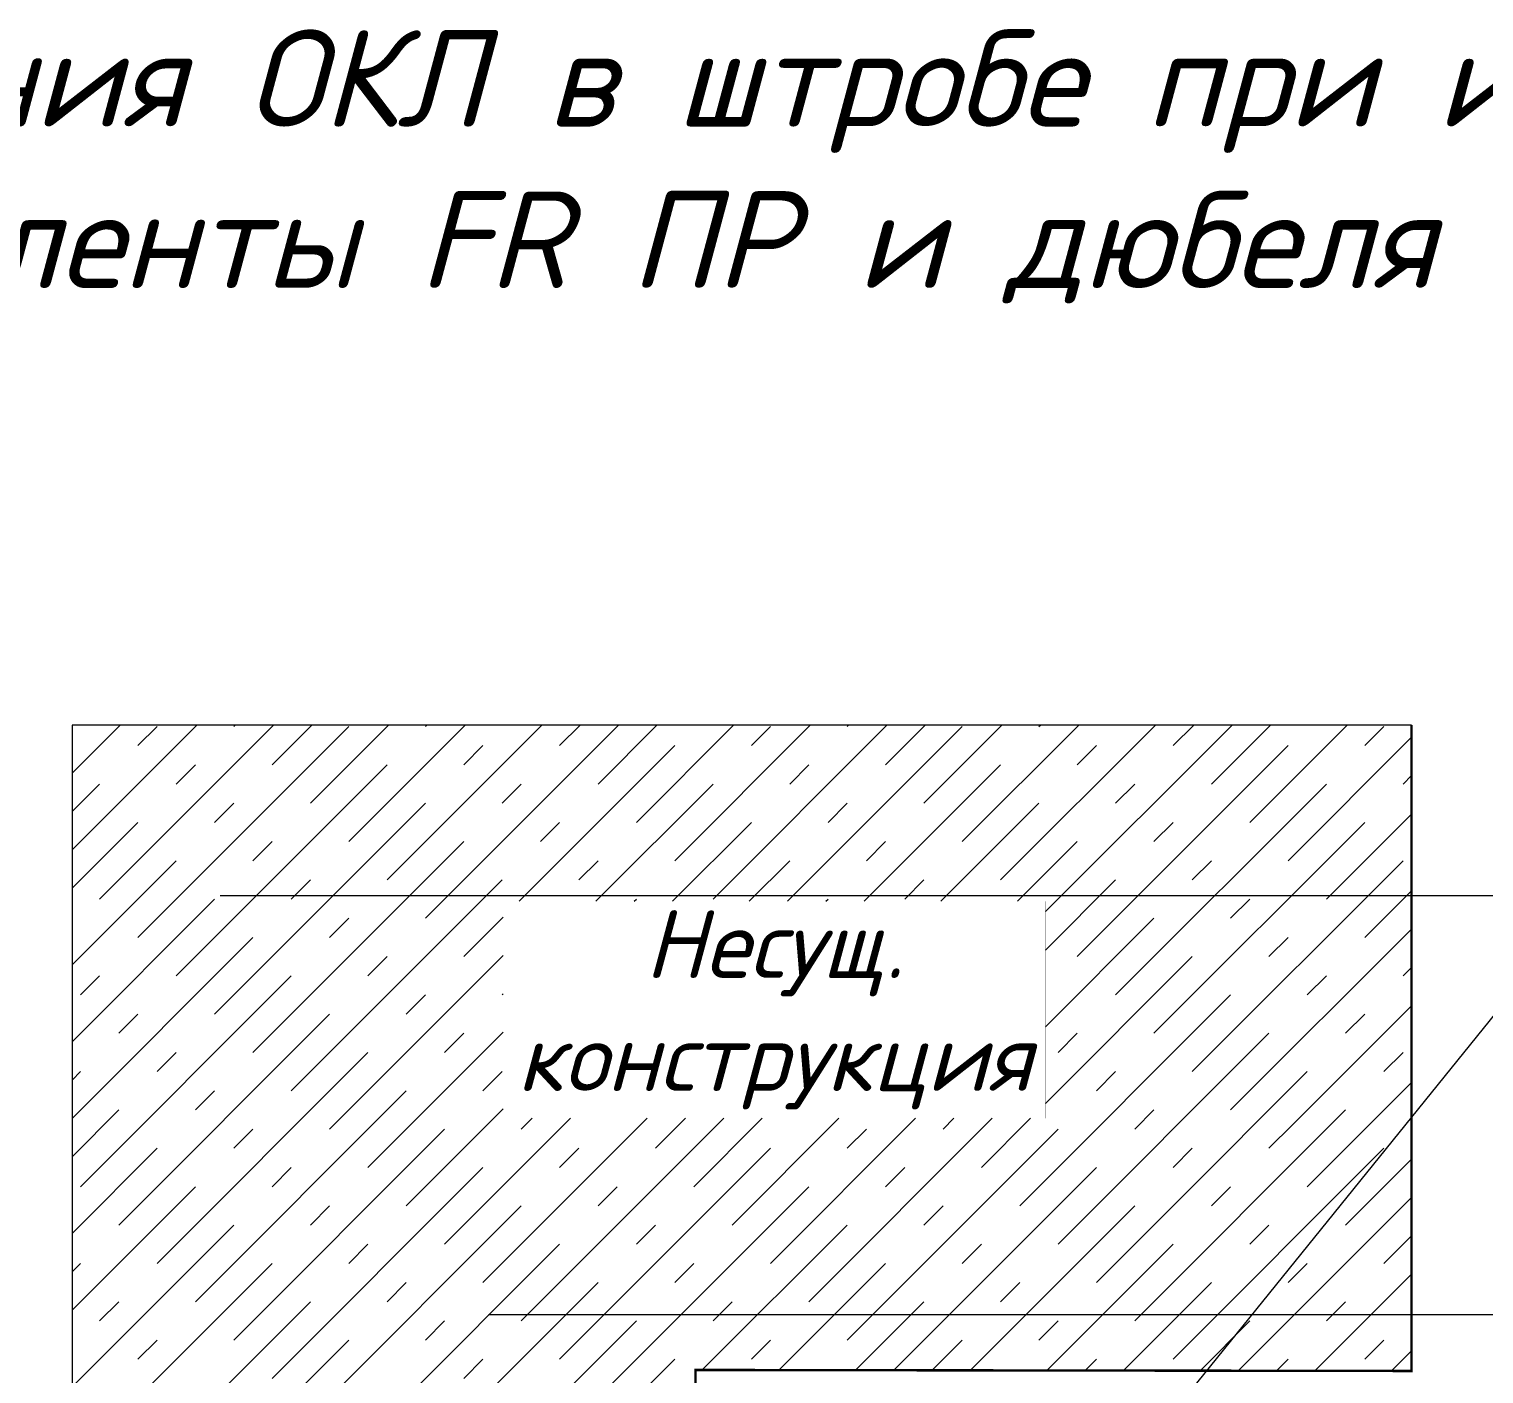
# Model space of a CAD drawing. Header units: millimetres. Extents: x -352922 to 707789, y -273589 to 355472.
# Drawn here: x 535227 to 538983, y -154970 to -151498 of the extents above; entities that cross this region are included whole.
import ezdxf
from ezdxf import colors
from ezdxf.entities.mleader import LeaderData, LeaderLine
from ezdxf.math import Vec2, Vec3

# ---------------------------------------------------------------- set-up
doc = ezdxf.new("R2010")
doc.units = ezdxf.units.MM
doc.header["$LTSCALE"] = 0.5
doc.layers.get('0').update_dxf_attribs({"lineweight": 18})
doc.styles.add('ISOCPEUR', font='isocpeui.ttf', dxfattribs={"height": 250})

# ---------------------------------------------------------------- blocks, each defined once
blk = doc.blocks.new('_Dot')
at = {"color": 0, "linetype": 'ByBlock', "lineweight": -2}
blk.add_line((-0.5, 0), (-1, 0), dxfattribs=at)
at = {"color": 0, "linetype": 'ByBlock', "const_width": 0.5}
blk.add_lwpolyline([(-0.25, 0, 1), (0.25, 0, 1)], format="xyb", close=True, dxfattribs=at)

msp = doc.modelspace()

# ---------------------------------------------------------------- linework, layer by layer
at = {"transparency": 33554687}
for p, q in [((538796.51588, -153294.95435), (535337.98979, -153294.95435)), ((535337.98979, -153294.95435), (535337.98979, -158194.95443)), ((535337.98979, -153419.26626), (535462.3017, -153294.95435)), ((535337.98979, -153617.25616), (535660.2916, -153294.95435)), ((535409.16962, -153744.06623), (535858.2815, -153294.95435)), ((535508.16457, -153843.06118), (536052.63679, -153298.58896)), ((535508.16457, -153348.08643), (535557.66204, -153298.58896)), ((535755.65194, -153298.58896), (535759.28655, -153294.95435)), ((535854.64689, -153397.58391), (535957.27645, -153294.95435)), ((535953.64184, -153496.57886), (536155.26635, -153294.95435)), ((536052.63679, -153595.57381), (536353.25625, -153294.95435)), ((536151.63174, -153694.56876), (536551.24615, -153294.95435)), ((536250.62669, -153298.58896), (536254.2613, -153294.95435)), ((536250.62669, -153793.5637), (536749.23605, -153294.95435)), ((536597.10901, -153348.08643), (536650.2411, -153294.95435)), ((536696.10396, -153447.08138), (536848.23099, -153294.95435)), ((536795.09891, -153546.07633), (537046.22089, -153294.95435)), ((536894.09386, -153645.07128), (537244.21079, -153294.95435)), ((536993.08881, -153744.06623), (537442.20069, -153294.95435)), ((537092.08376, -153348.08643), (537141.58123, -153298.58896)), ((537185.19051, -153749.95443), (537636.55598, -153298.58896)), ((537339.57113, -153298.58896), (537343.20574, -153294.95435)), ((537438.56608, -153397.58391), (537541.19564, -153294.95435)), ((537537.56103, -153496.57886), (537739.18554, -153294.95435)), ((537636.55598, -153595.57381), (537937.17544, -153294.95435)), ((537735.55093, -153694.56876), (538135.16534, -153294.95435)), ((537834.54588, -153298.58896), (537838.18049, -153294.95435)), ((537851.51629, -153776.5933), (538333.15524, -153294.95435)), ((538181.0282, -153348.08643), (538234.16029, -153294.95435)), ((538280.02315, -153447.08138), (538432.15018, -153294.95435)), ((538379.0181, -153546.07633), (538630.14008, -153294.95435)), ((538478.01305, -153645.07128), (538796.51588, -153326.56845)), ((538676.00295, -153348.08643), (538725.50042, -153298.58896)), ((536349.62164, -153397.58391), (536399.11911, -153348.08643)), ((536492.22587, -153749.95443), (536894.09386, -153348.08643)), ((537933.54083, -153397.58391), (537983.0383, -153348.08643)), ((537933.54083, -153892.55865), (538478.01305, -153348.08643)), ((535607.15952, -153942.05613), (536151.63174, -153397.58391)), ((535607.15952, -153447.08138), (535656.65699, -153397.58391)), ((537191.07871, -153447.08138), (537240.57618, -153397.58391)), ((537383.18041, -153749.95443), (537735.55093, -153397.58391)), ((538774.9979, -153447.08138), (538796.51588, -153425.5634)), ((535337.98979, -153518.26121), (535409.16962, -153447.08138)), ((536448.61659, -153496.57886), (536498.11406, -153447.08138)), ((536690.21577, -153749.95443), (536993.08881, -153447.08138)), ((538032.53578, -153496.57886), (538082.03325, -153447.08138)), ((538032.53578, -153991.5536), (538577.008, -153447.08138)), ((535706.15447, -154041.05108), (536250.62669, -153496.57886)), ((535706.15447, -153546.07633), (535755.65194, -153496.57886)), ((537290.07366, -153546.07633), (537339.57113, -153496.57886)), ((537581.17031, -153749.95443), (537834.54588, -153496.57886)), ((535337.98979, -153716.25111), (535508.16457, -153546.07633)), ((536547.61154, -153595.57381), (536597.10901, -153546.07633)), ((536888.20566, -153749.95443), (537092.08376, -153546.07633)), ((538131.53073, -153595.57381), (538181.0282, -153546.07633)), ((538131.53073, -154090.54855), (538676.00295, -153546.07633)), ((538577.008, -153744.06623), (538796.51588, -153524.55835)), ((535805.14942, -154140.04603), (536349.62164, -153595.57381)), ((535805.14942, -153645.07128), (535854.64689, -153595.57381)), ((537389.06861, -153645.07128), (537438.56608, -153595.57381)), ((537779.16021, -153749.95443), (537933.54083, -153595.57381)), ((535337.98979, -153914.24101), (535607.15952, -153645.07128)), ((536646.60649, -153694.56876), (536696.10396, -153645.07128)), ((537086.19556, -153749.95443), (537191.07871, -153645.07128)), ((538230.52568, -153694.56876), (538280.02315, -153645.07128)), ((538230.52568, -154189.5435), (538774.9979, -153645.07128)), ((535904.14437, -154239.04098), (536448.61659, -153694.56876)), ((535904.14437, -153744.06623), (535953.64184, -153694.56876)), ((537488.06356, -153744.06623), (537537.56103, -153694.56876)), ((537851.51629, -153875.58825), (538032.53578, -153694.56876)), ((538676.00295, -153843.06118), (538796.51588, -153722.54825)), ((535337.98979, -154112.23091), (535706.15447, -153744.06623)), ((536789.21071, -153749.95443), (536795.09891, -153744.06623)), ((537284.18546, -153749.95443), (537290.07366, -153744.06623)), ((538329.52063, -153793.5637), (538379.0181, -153744.06623)), ((536003.13932, -153843.06118), (536052.63679, -153793.5637)), ((536349.62164, -153892.55865), (536451.51909, -153790.66121)), ((537851.51629, -154073.57815), (538131.53073, -153793.5637)), ((535337.98979, -154310.22081), (535805.14942, -153843.06118)), ((538329.52063, -154288.53845), (538796.51588, -153821.5432)), ((538428.51558, -153892.55865), (538478.01305, -153843.06118)), ((536003.13932, -154338.03593), (536451.51909, -153889.65615)), ((536102.13427, -153942.05613), (536151.63174, -153892.55865)), ((537851.51629, -154271.56804), (538230.52568, -153892.55865)), ((538774.9979, -153942.05613), (538796.51588, -153920.53815)), ((535359.67215, -153991.5536), (535409.16962, -153942.05613)), ((535359.67215, -154486.52835), (535904.14437, -153942.05613)), ((538527.51053, -153991.5536), (538577.008, -153942.05613)), ((536201.12922, -154041.05108), (536250.62669, -153991.5536)), ((536448.61659, -153991.5536), (536451.51909, -153988.6511)), ((537785.0484, -154536.02583), (538329.52063, -153991.5536)), ((535458.66709, -154090.54855), (535508.16457, -154041.05108)), ((535458.66709, -154585.5233), (536003.13932, -154041.05108)), ((538490.17028, -154325.8787), (538796.51588, -154019.5331)), ((538626.50547, -154090.54855), (538676.00295, -154041.05108)), ((536102.13427, -154437.03088), (536451.51909, -154087.64605)), ((536300.12416, -154140.04603), (536349.62164, -154090.54855)), ((537884.04335, -154635.02077), (538428.51558, -154090.54855)), ((537884.04335, -154140.04603), (537933.54083, -154090.54855)), ((535557.66204, -154189.5435), (535607.15952, -154140.04603)), ((535557.66204, -154684.51825), (536102.13427, -154140.04603)), ((538725.50042, -154189.5435), (538774.9979, -154140.04603)), ((535337.98979, -154211.22586), (535359.67215, -154189.5435)), ((536399.11911, -154239.04098), (536448.61659, -154189.5435)), ((537983.0383, -154239.04098), (538032.53578, -154189.5435)), ((538193.09331, -154523.96071), (538527.51053, -154189.5435)), ((538527.51053, -154486.52835), (538796.51588, -154217.523)), ((535656.65699, -154288.53845), (535706.15447, -154239.04098)), ((535656.65699, -154783.5132), (536201.12922, -154239.04098)), ((535337.98979, -154409.21576), (535458.66709, -154288.53845)), ((536201.12922, -154536.02583), (536451.51909, -154285.63595)), ((538082.03325, -154833.01067), (538626.50547, -154288.53845)), ((538082.03325, -154338.03593), (538131.53073, -154288.53845)), ((535755.65194, -154387.5334), (535805.14942, -154338.03593)), ((535755.65194, -154882.50815), (536300.12416, -154338.03593)), ((536300.12416, -154635.02077), (536625.19213, -154309.95281)), ((536399.11911, -154734.01572), (536823.18202, -154309.95281)), ((536498.11406, -154833.01067), (537021.17192, -154309.95281)), ((536498.11406, -154338.03593), (536526.19718, -154309.95281)), ((536844.59639, -154387.5334), (536922.17697, -154309.95281)), ((536943.59134, -154486.52835), (537120.16687, -154309.95281)), ((537042.58628, -154585.5233), (537318.15677, -154309.95281)), ((537141.58123, -154684.51825), (537516.14667, -154309.95281)), ((537240.57618, -154783.5132), (537714.13657, -154309.95281)), ((537339.57113, -154387.5334), (537389.06861, -154338.03593)), ((537339.57113, -154882.50815), (537884.04335, -154338.03593)), ((537587.05851, -154338.03593), (537615.14162, -154309.95281)), ((537686.05346, -154437.03088), (537813.13152, -154309.95281)), ((538428.51558, -154387.5334), (538490.17028, -154325.8787)), ((535337.98979, -154607.20565), (535557.66204, -154387.5334)), ((536597.10901, -154932.00562), (537141.58123, -154387.5334)), ((536597.10901, -154437.03088), (536646.60649, -154387.5334)), ((538181.0282, -154932.00562), (538725.50042, -154387.5334)), ((538181.0282, -154437.03088), (538230.52568, -154387.5334)), ((538626.50547, -154585.5233), (538796.51588, -154415.5129)), ((535854.64689, -154486.52835), (535904.14437, -154437.03088)), ((535854.64689, -154981.5031), (536399.11911, -154437.03088)), ((537438.56608, -154486.52835), (537488.06356, -154437.03088)), ((537459.6592, -154960.40998), (537983.0383, -154437.03088)), ((535337.98979, -154805.19555), (535656.65699, -154486.52835)), ((536696.10396, -155031.00057), (537240.57618, -154486.52835)), ((536696.10396, -154536.02583), (536745.60144, -154486.52835)), ((538280.02315, -154536.02583), (538329.52063, -154486.52835)), ((537983.0383, -154734.01572), (538193.09331, -154523.96071)), ((538417.81114, -154893.21258), (538796.51588, -154514.50784)), ((535953.64184, -154585.5233), (536003.13932, -154536.02583)), ((535953.64184, -155080.49805), (536498.11406, -154536.02583)), ((537537.56103, -154585.5233), (537587.05851, -154536.02583)), ((537896.01634, -154722.04273), (538082.03325, -154536.02583)), ((535337.98979, -155003.18545), (535755.65194, -154585.5233)), ((536795.09891, -154635.02077), (536844.59639, -154585.5233)), ((536965.37633, -154959.71811), (537339.57113, -154585.5233)), ((538379.0181, -154635.02077), (538428.51558, -154585.5233)), ((536052.63679, -154684.51825), (536102.13427, -154635.02077)), ((536052.63679, -155179.493), (536597.10901, -154635.02077)), ((537636.55598, -154684.51825), (537686.05346, -154635.02077)), ((537855.08549, -154960.96348), (538181.0282, -154635.02077)), ((538725.50042, -154684.51825), (538796.51588, -154613.50279)), ((535337.98979, -155201.17535), (535854.64689, -154684.51825)), ((535337.98979, -154706.2006), (535359.67215, -154684.51825)), ((536894.09386, -154734.01572), (536943.59134, -154684.51825)), ((537163.08948, -154959.99486), (537438.56608, -154684.51825)), ((538478.01305, -154734.01572), (538527.51053, -154684.51825)), ((538547.08151, -154961.93211), (538796.51588, -154712.49774)), ((536151.63174, -154783.5132), (536201.12922, -154734.01572)), ((536151.63174, -155278.48795), (536696.10396, -154734.01572)), ((537657.37235, -154960.68673), (537896.01634, -154722.04273)), ((537735.55093, -154783.5132), (537785.0484, -154734.01572)), ((538052.79864, -154961.24023), (538280.02315, -154734.01572)), ((535409.16962, -155327.98542), (535953.64184, -154783.5132)), ((535409.16962, -154833.01067), (535458.66709, -154783.5132)), ((536993.08881, -154833.01067), (537042.58628, -154783.5132)), ((537360.80262, -154960.27161), (537537.56103, -154783.5132)), ((538577.008, -154833.01067), (538626.50547, -154783.5132)), ((536250.62669, -154882.50815), (536300.12416, -154833.01067)), ((536250.62669, -155377.48289), (536795.09891, -154833.01067)), ((537834.54588, -154882.50815), (537884.04335, -154833.01067)), ((538250.51179, -154961.51698), (538379.0181, -154833.01067)), ((535508.16457, -155426.98037), (536052.63679, -154882.50815)), ((535508.16457, -154932.00562), (535557.66204, -154882.50815)), ((537092.08376, -154932.00562), (537141.58123, -154882.50815)), ((537598.93938, -154920.12475), (537636.55598, -154882.50815)), ((538349.36836, -154961.65536), (538417.81114, -154893.21258)), ((538676.00295, -154932.00562), (538725.50042, -154882.50815)), ((536349.62164, -154981.5031), (536399.11911, -154932.00562)), ((536349.62164, -155476.47784), (536894.09386, -154932.00562)), ((537558.51577, -154960.54836), (537598.93938, -154920.12475)), ((537953.94207, -154961.10186), (537983.0383, -154932.00562)), ((538448.22494, -154961.79373), (538478.01305, -154932.00562)), ((538744.79466, -154962.20886), (538796.51588, -154910.48764))]:
    msp.add_line(p, q, dxfattribs=at)
at = {"transparency": 33554687, "const_width": 6.3}
msp.add_lwpolyline([(538796.51588, -158194.95443), (538796.51588, -156559.53521), (536947.64035, -156559.53521), (536947.64035, -154959.69328), (538796.51588, -154962.28126), (538796.51588, -153294.95435)], dxfattribs=at)
at = {"transparency": 33554687}
msp.add_lwpolyline([(538796.51588, -153294.95435), (538796.51588, -154962.28126), (536947.64035, -154962.28126), (536947.64035, -156559.53521), (538796.51588, -156559.53521), (538796.51588, -158194.95443)], dxfattribs=at)
at = {"transparency": 33554687, "const_width": 0.07}
msp.add_lwpolyline([(537851.51629, -154309.95281), (536451.51909, -154309.95281), (536451.51909, -153749.95443), (537851.51629, -153749.95443)], close=True, dxfattribs=at)

# ---------------------------------------------------------------- texts
at = {"transparency": 33554687, "attachment_point": 5, "style": 'ISOCPEUR'}
for s, insert, char_height, width in [('Способ крепления ОКЛ в штробе при использовании \\Pмонтажной ленты FR ПР и дюбеля с саморезом', (537046.71979, -151867.36304), 250, 12289.5968978), ('Несущ.\\Pконструкция', (537151.51769, -154029.95362), 175, 1399.9971996)]:
    msp.add_mtext(s, dxfattribs=dict(at, insert=insert, char_height=char_height, width=width))

# ---------------------------------------------------------------- leaders
at = {"transparency": 33554687}
ml = msp.add_multileader_mtext('Standard', dxfattribs=at)
ml.set_content('Труба гофрированная\\PПЛЛ, %%C20мм', color=256, style='ISOCPEUR')
ml.set_leader_properties(color=256, linetype='ByLayer', lineweight=-1)
ml.set_arrow_properties(name='DOT')
ml.build(insert=Vec2(0, 0))
ml.multileader.update_dxf_attribs({"text_left_attachment_type": 6, "text_right_attachment_type": 6, "dogleg_length": 2, "arrow_head_size": 50})
ctx = ml.context
ctx.base_point, ctx.char_height, ctx.arrow_head_size, ctx.landing_gap_size, ctx.plane_origin = Vec3(539459.37947, -153735.45948), 250, 50, 0, Vec3(537935.69616, -151909.65144)
ctx.left_attachment, ctx.right_attachment = 6, 6
notes = []
notes.append((ctx, [(0, (1, 1, 0), (539259.37947, -153735.45948), (1, 0), 200, [(0, [(538134.82142, -155126.37921)], 0, [])])]))
ctx.mtext.insert, ctx.mtext.width, ctx.mtext.flow_direction = Vec3(539459.37947, -153435.45948), 3701.5687595, 5
ml = msp.add_multileader_mtext('Standard', dxfattribs=at)
ml.set_content('Монтажная лента \\PFR ПР', color=256, style='ISOCPEUR')
ml.set_leader_properties(color=256, linetype='ByLayer', lineweight=-1)
ml.set_arrow_properties(name='DOT')
ml.build(insert=Vec2(0, 0))
ml.multileader.update_dxf_attribs({"text_left_attachment_type": 6, "text_right_attachment_type": 6, "dogleg_length": 2, "arrow_head_size": 50})
ctx = ml.context
ctx.base_point, ctx.char_height, ctx.arrow_head_size, ctx.landing_gap_size, ctx.plane_origin = Vec3(539496.93722, -154817.26921), 250, 50, 0, Vec3(537973.2539, -152991.46117)
ctx.left_attachment, ctx.right_attachment = 6, 6
notes.append((ctx, [(0, (1, 1, 0), (539296.93722, -154817.26921), (1, 0), 200, [(0, [(538733.24439, -155367.37188)], 0, [])])]))
ctx.mtext.insert, ctx.mtext.width, ctx.mtext.flow_direction = Vec3(539496.93722, -154517.26921), 3701.5687595, 5
for ctx, leaders in notes:
    for number, flags, end, landing, length, lines in leaders:
        leader = LeaderData()
        leader.index, (leader.has_last_leader_line, leader.has_dogleg_vector, leader.attachment_direction) = number, flags
        leader.last_leader_point, leader.dogleg_vector, leader.dogleg_length = Vec3(end), Vec3(landing), length
        for number, points, colour, breaks in lines:
            line = LeaderLine()
            line.index, line.vertices, line.color, line.breaks = number, Vec3.list(points), colors.encode_raw_color(colour), breaks
            leader.lines.append(line)
        ctx.leaders.append(leader)

doc.saveas('drawing.dxf')
